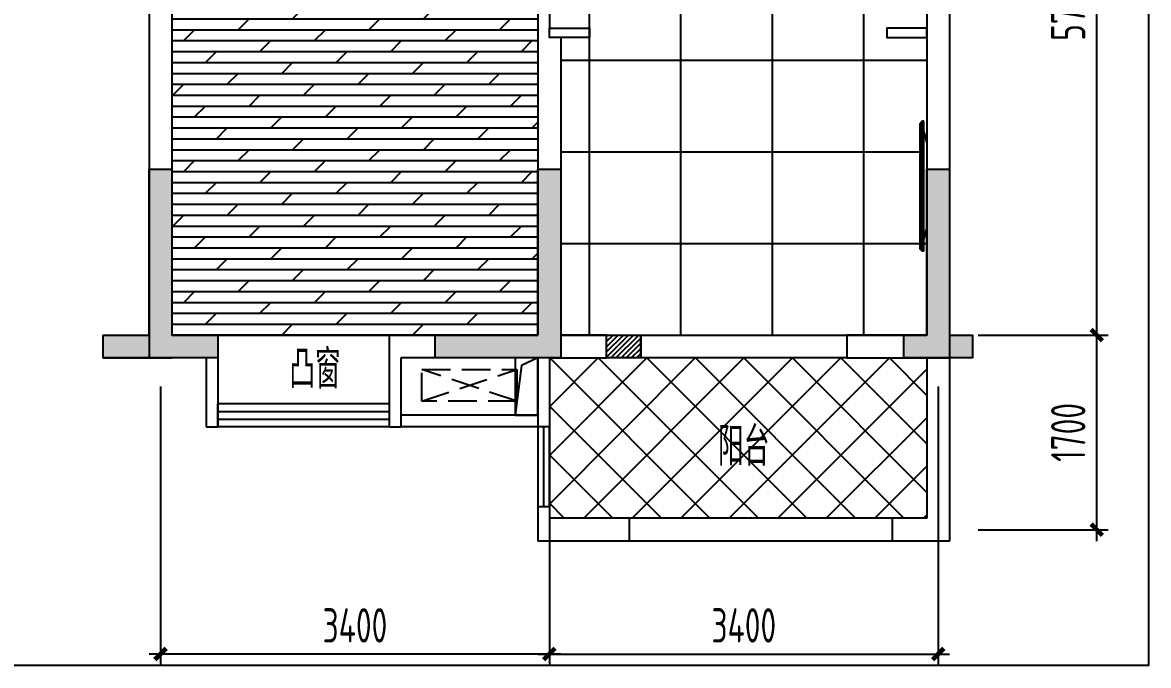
# Model space of a CAD drawing. Header units: millimetres. Extents: x -133666 to 880576, y -269375 to 86941.
# Drawn here: x 33290 to 43134, y 72081 to 77696 of the extents above; entities that cross this region are included whole.
import ezdxf

# ---------------------------------------------------------------- set-up
doc = ezdxf.new("R2010")
doc.units = ezdxf.units.MM
doc.header["$LTSCALE"] = 1000
doc.linetypes.add('DASH', pattern=[0.35, 0.25, -0.1])
doc.layers.get('0').update_dxf_attribs({"linetype": 'CONTINUOUS'})
doc.layers.get('Defpoints').update_dxf_attribs({"color": 6, "linetype": 'CONTINUOUS'})
for name, color, linetype in [('0p-洞填充', 1, 'CONTINUOUS'), ('A-FUR', 8, 'CONTINUOUS'), ('A-洞口', 105, 'CONTINUOUS'), ('A-看线', 105, 'CONTINUOUS'), ('A-空调室外机', 5, 'DASH'), ('AE-FLOR', 151, 'CONTINUOUS'), ('DIM', 3, 'CONTINUOUS'), ('PUB_HATCH', 8, 'CONTINUOUS'), ('PUB_TEXT', 7, 'CONTINUOUS'), ('WALL', 2, 'CONTINUOUS'), ('WINDOW', 4, 'CONTINUOUS'), ('剪力墙', 6, 'CONTINUOUS'), ('栏杆', 142, 'CONTINUOUS')]:
    doc.layers.add(name, color=color, linetype=linetype)
doc.styles.get("Standard").update_dxf_attribs({"font": 'tssdeng.shx', "bigfont": 'tssdchn.shx'})
doc.styles.add('ZZ', font='tssdeng.shx', dxfattribs={"width": 0.7, "bigfont": 'tssdchn.shx'})
doc.dimstyles.new('TSSD_100_100', dxfattribs={"dimtxt": 300, "dimasz": 100, "dimexe": 100, "dimexo": 250, "dimgap": 100, "dimtad": 1, "dimdec": 0, "dimzin": 0, "dimdsep": 46, "dimtxsty": 'ZZ', "dimblk": 'ARCHTICK', "dimcen": 0, "dimdle": 100, "dimclrd": 256, "dimclrt": 7, "dimadec": 0, "dimazin": 0, "dimtfac": 1, "dimtdec": 0, "dimtix": 1, "dimtmove": 2, "dimatfit": 3, "dimfxl": 0, "dimtolj": 1, "dimtzin": 0, "dimarcsym": 0})

# ---------------------------------------------------------------- blocks, each defined once
blk = doc.blocks.new('ktswaj')
at = {"linetype": 'DASH'}
blk.add_lwpolyline([(-139.1, 1021322.6), (-139.1, 1020493.2), (139.1, 1020493.2), (139.1, 1021322.6)], close=True, dxfattribs=at)
for points in [[(-139.1, 1021322.6), (139.1, 1020493.2)], [(-139.1, 1020493.2), (139.1, 1021322.6)]]:
    blk.add_lwpolyline(points, dxfattribs=at)
blk = doc.blocks.new('32Y54')
at = {"linetype": 'DASH', "ltscale": 20}
for p, q in [((-6926.5, 151563.5), (-6926.5, 152666.1)), ((-6911.2, 152666.1), (-6926.5, 152666.1)), ((-6911.2, 151548.5), (-6911.2, 152682.5)), ((-6911.2, 151548.5), (-6911.2, 152682.5)), ((-6896.2, 152682.5), (-6911.2, 152682.5)), ((-6896.2, 151548.5), (-6896.2, 152682.5)), ((-6896.2, 152590), (-6868.9, 152491.4)), ((-6868.9, 152491.4), (-6868.9, 151747.1)), ((-6896.2, 151648.5), (-6868.9, 151747.1)), ((-6896.2, 151548.5), (-6911.2, 151548.5))]:
    blk.add_line(p, q, dxfattribs=at)
at = {"linetype": 'ByBlock', "ltscale": 20}
blk.add_line((-6911.2, 151563.5), (-6926.5, 151563.5), dxfattribs=at)
blk = doc.blocks.new('$TCHSYS$WIN2D')
for p, q in [((-0.5, 0.5), (0.5, 0.5)), ((-0.5, 0.5), (-0.5, -0.5)), ((0.5, 0.5), (0.5, -0.5)), ((0.5, 0.1667), (-0.5, 0.1667)), ((0.5, -0.1667), (-0.5, -0.1667)), ((-0.5, -0.5), (0.5, -0.5))]:
    blk.add_line(p, q)
blk = doc.blocks.new('_ArchTick')
at = {"color": 0, "linetype": 'ByBlock', "const_width": 0.4}
blk.add_lwpolyline([(-0.5, -0.5), (0.5, 0.5)], dxfattribs=at)
blk = doc.blocks.new('*D58')
at = {"layer": 'Defpoints', "color": 0, "transparency": 16777216}
for p in [(34496.1, 74766.4), (37896.1, 74766.4), (34496.1, 72180.7)]:
    blk.add_point(p, dxfattribs=at)
at = {"layer": 'DIM', "color": 0, "lineweight": -2, "transparency": 16777216}
for p, q in [((34496.1, 74516.4), (34496.1, 72080.7)), ((37896.1, 74516.4), (37896.1, 72080.7))]:
    blk.add_line(p, q, dxfattribs=at)
at = {"layer": 'DIM', "lineweight": -2, "transparency": 16777216}
blk.add_line((37996.1, 72180.7), (34396.1, 72180.7), dxfattribs=at)
at = {"layer": 'DIM', "lineweight": -2, "transparency": 16777216, "xscale": 100, "yscale": 100, "zscale": 100, "rotation": 180}
blk.add_blockref('_ArchTick', (34496.1, 72180.7), dxfattribs=at)
at = {"layer": 'DIM', "lineweight": -2, "transparency": 16777216, "xscale": 100, "yscale": 100, "zscale": 100}
blk.add_blockref('_ArchTick', (37896.1, 72180.7), dxfattribs=at)
at = {"layer": 'DIM', "color": 7, "transparency": 16777216, "insert": (36196.1, 72430.7), "char_height": 300, "attachment_point": 5, "style": 'ZZ'}
blk.add_mtext('\\A1;3400', dxfattribs=at)
blk = doc.blocks.new('*D59')
at = {"layer": 'Defpoints', "color": 0, "transparency": 16777216}
for p in [(37896.1, 74766.4), (41296.1, 74766.4), (41296.1, 72180.7)]:
    blk.add_point(p, dxfattribs=at)
at = {"layer": 'DIM', "color": 0, "lineweight": -2, "transparency": 16777216}
for p, q in [((37896.1, 74516.4), (37896.1, 72080.7)), ((41296.1, 74516.4), (41296.1, 72080.7))]:
    blk.add_line(p, q, dxfattribs=at)
at = {"layer": 'DIM', "lineweight": -2, "transparency": 16777216}
blk.add_line((37796.1, 72180.7), (41396.1, 72180.7), dxfattribs=at)
at = {"layer": 'DIM', "lineweight": -2, "transparency": 16777216, "xscale": 100, "yscale": 100, "zscale": 100, "rotation": 180}
blk.add_blockref('_ArchTick', (37896.1, 72180.7), dxfattribs=at)
at = {"layer": 'DIM', "lineweight": -2, "transparency": 16777216, "xscale": 100, "yscale": 100, "zscale": 100}
blk.add_blockref('_ArchTick', (41296.1, 72180.7), dxfattribs=at)
at = {"layer": 'DIM', "color": 7, "transparency": 16777216, "insert": (39596.1, 72430.7), "char_height": 300, "attachment_point": 5, "style": 'ZZ'}
blk.add_mtext('\\A1;3400', dxfattribs=at)
blk = doc.blocks.new('*D60')
at = {"layer": 'Defpoints', "color": 0, "transparency": 16777216}
for p in [(41396.1, 74966.4), (42682.6, 74966.4), (41396.1, 73266.4)]:
    blk.add_point(p, dxfattribs=at)
at = {"layer": 'DIM', "lineweight": -2, "transparency": 16777216}
blk.add_line((42682.6, 73166.4), (42682.6, 75066.4), dxfattribs=at)
at = {"layer": 'DIM', "color": 0, "lineweight": -2, "transparency": 16777216}
for p, q in [((41646.1, 74966.4), (42782.6, 74966.4)), ((41646.1, 73266.4), (42782.6, 73266.4))]:
    blk.add_line(p, q, dxfattribs=at)
at = {"layer": 'DIM', "lineweight": -2, "transparency": 16777216, "xscale": 100, "yscale": 100, "zscale": 100}
for p, rotation in [((42682.6, 74966.4), 90), ((42682.6, 73266.4), 270)]:
    blk.add_blockref('_ArchTick', p, dxfattribs=dict(at, rotation=rotation))
at = {"layer": 'DIM', "color": 7, "transparency": 16777216, "insert": (42432.6, 74116.4), "char_height": 300, "attachment_point": 5, "rotation": 90, "style": 'ZZ'}
blk.add_mtext('\\A1;1700', dxfattribs=at)
blk = doc.blocks.new('*D61')
at = {"layer": 'Defpoints', "color": 0, "transparency": 16777216}
for p in [(41396.1, 80666.4), (42682.6, 80666.4), (41396.1, 74966.4)]:
    blk.add_point(p, dxfattribs=at)
at = {"layer": 'DIM', "lineweight": -2, "transparency": 16777216}
blk.add_line((42682.6, 74866.4), (42682.6, 80766.4), dxfattribs=at)
at = {"layer": 'DIM', "color": 0, "lineweight": -2, "transparency": 16777216}
for p, q in [((41646.1, 80666.4), (42782.6, 80666.4)), ((41646.1, 74966.4), (42782.6, 74966.4))]:
    blk.add_line(p, q, dxfattribs=at)
at = {"layer": 'DIM', "lineweight": -2, "transparency": 16777216, "xscale": 100, "yscale": 100, "zscale": 100}
for p, rotation in [((42682.6, 80666.4), 90), ((42682.6, 74966.4), 270)]:
    blk.add_blockref('_ArchTick', p, dxfattribs=dict(at, rotation=rotation))
at = {"layer": 'DIM', "color": 7, "transparency": 16777216, "insert": (42432.6, 77816.4), "char_height": 300, "attachment_point": 5, "rotation": 90, "style": 'ZZ'}
blk.add_mtext('\\A1;5700', dxfattribs=at)

msp = doc.modelspace()

# ---------------------------------------------------------------- hatches: boundary and pattern name
at = {"layer": '0p-洞填充'}
h = msp.add_hatch(dxfattribs=at)
h.set_pattern_fill('ANSI31', color=256, scale=10)
h.set_pattern_definition([(45, (-2373539.893, -987832.98), (-22.4506403, 22.4506403), [])])
h.paths.add_polyline_path([(38396.1, 74966.4), (38696.5, 74966.4), (38696.5, 74766.4), (38396.1, 74766.4)])
at = {"layer": 'PUB_HATCH'}
for points in [[(33996.1, 74766.4), (33996.1, 74966.4), (34396.1, 74966.4), (34396.1, 76416.4), (34596.1, 76416.4), (34596.1, 74966.4), (34996.1, 74966.4), (34996.1, 74766.4)], [(37796.1, 74966.4), (37796.1, 76416.4), (37996.1, 76416.4), (37996.1, 74766.4), (36896.1, 74766.4), (36896.1, 74966.4)], [(40996.1, 74766.4), (40996.1, 74966.4), (41196.1, 74966.4), (41196.1, 76416.4), (41396.1, 76416.4), (41396.1, 74966.4), (41596.1, 74966.4), (41596.1, 74766.4)]]:
    msp.add_hatch(color=256, dxfattribs=at).paths.add_polyline_path(points)
at = {"layer": 'PUB_TEXT'}
h = msp.add_hatch(dxfattribs=at)
h.set_pattern_fill('DOLMIT', color=250, scale=15)
h.set_pattern_definition([(0, (11553.18, 74966.36), (0, 95.25), []), (45, (11553.18, 74966.36), (-190.5, 190.5), [134.704, -269.4077])])
h.paths.add_polyline_path([(36796.1, 80566.4), (36846.1, 80566.4), (37746.1, 80566.4), (37796.1, 80566.4), (37796.1, 83566.4), (37396.1, 83566.4), (35896.1, 83566.4), (35396.1, 83566.4), (35396.1, 80566.4)])
h.paths.add_polyline_path([(37796.1, 78466.4), (37746.1, 78466.4), (36846.1, 78466.4), (36796.1, 78466.4), (36695.9, 78466.4), (36695.9, 77866.3), (36572.9, 77866.3), (36572.9, 77866.3), (34596.1, 77866.3), (34596.1, 74966.4), (34996.1, 74966.4), (36496.1, 74966.4), (37796.1, 74966.4)])
h = msp.add_hatch(dxfattribs=at)
h.set_pattern_fill('_USER', color=250, scale=800, double=1, pattern_type=0)
h.set_pattern_definition([(0, (38246.1, 77366.36), (0, 800), []), (90, (38246.1, 77366.36), (-800, 5e-14), [])])
edge = h.paths.add_edge_path(flags=16)
edge.add_arc((38246.1, 77366.4), 1.21, 0, 360)
h.paths.add_polyline_path([(39546.1, 80816.4), (38746.2, 80816.4), (38746.2, 82816.4), (39546.1, 82816.4)])
h.paths.add_polyline_path([(41196.1, 79486.4), (40846.1, 79486.4), (40846.1, 79566.4), (41196.1, 79566.4), (41196.1, 83566.4), (41096.1, 83566.4), (40096.1, 83566.4), (39996.1, 83566.4), (39996.1, 82467.7), (39996.1, 82367.7), (39696.1, 82367.7), (39696.1, 82966.4), (38596.2, 82966.4), (38596.2, 81274.4), (38596.2, 80666.4), (38946.1, 80666.4), (38946.1, 80469), (38396.1, 80469), (38396.1, 80466.4), (37996.1, 80466.4), (37796.1, 80466.4), (37746.1, 80466.4), (36846.1, 80466.4), (36796.1, 80466.4), (36796.1, 79466.4), (36696.1, 79466.4), (36696.1, 78666.4), (36796.1, 78666.4), (36796.1, 78566.4), (36846.1, 78566.4), (37746.1, 78566.4), (37796.1, 78566.4), (37796.1, 79566.4), (37896.1, 79566.4), (38246.1, 79566.4), (38246.1, 79486.4), (37896.1, 79486.4), (37896.1, 77646.4), (38246.1, 77646.4), (38246.1, 77566.4), (37996.1, 77566.4), (37996.1, 74966.4), (38396.1, 74966.4), (38696.5, 74966.4), (40496.1, 74966.4), (41196.1, 74966.4), (41196.1, 75898.7), (41168.8, 75800.1), (41168.8, 75700.1), (41153.7, 75700.1), (41153.7, 75715.1), (41138.4, 75715.1), (41138.4, 76817.7), (41153.7, 76817.7), (41153.7, 76834.1), (41168.8, 76834.1), (41168.8, 76741.6), (41196.1, 76643), (41196.1, 77566.4), (40846.1, 77566.4), (40846.1, 77646.4), (41196.1, 77646.4)])
h = msp.add_hatch(dxfattribs=at)
h.set_pattern_fill('_USER', color=250, scale=300, angle=45, double=1, pattern_type=0)
h.set_pattern_definition([(45, (39596.3, 74766.36), (-212.13, 212.13), []), (135, (39596.3, 74766.36), (-212.13, -212.13), [])])
h.paths.add_polyline_path([(38696.5, 74766.4), (38396.1, 74766.4), (37896.1, 74766.4), (37896.1, 74166.4), (37896.1, 73466.4), (37896.1, 73366.4), (38596.1, 73366.4), (40896.1, 73366.4), (41196.1, 73366.4), (41196.1, 74766.4), (40996.1, 74766.4), (40496.1, 74766.4)])
h.paths.add_polyline_path([(39330.3, 73760.5), (39879.8, 73760.5), (39879.8, 74231), (39330.3, 74231)], flags=24)

# ---------------------------------------------------------------- linework, layer by layer
at = {"layer": '0p-洞填充'}
msp.add_line((37896.1, 79566.4), (37896.1, 77646.4), dxfattribs=at)
for points in [[(37896.1, 77646.4), (38246.1, 77646.4), (38246.1, 77566.4), (37896.1, 77566.4)], [(41196.1, 77646.4), (40846.1, 77646.4), (40846.1, 77566.4), (41196.1, 77566.4)], [(38396.1, 74966.4), (38696.5, 74966.4), (38696.5, 74766.4), (38396.1, 74766.4)]]:
    msp.add_lwpolyline(points, close=True, dxfattribs=at)
at = {"layer": 'A-洞口'}
msp.add_lwpolyline([(37596.1, 74766.4), (37596.1, 74266.4), (37796.1, 74266.4), (37796.1, 74766.4)], close=True, dxfattribs=at)
msp.add_lwpolyline([(37796.1, 74766.4), (37653.2, 74700.5), (37596.1, 74266.4)], dxfattribs=at)
at = {"layer": 'A-看线'}
msp.add_lwpolyline([(36496.1, 74966.4), (34996.1, 74966.4)], dxfattribs=at)
at = {"layer": 'AE-FLOR'}
for points in [[(37796.1, 74166.4), (37796.1, 73466.4)], [(37896.1, 73466.4), (37896.1, 74166.4)], [(40896.1, 73366.4), (38596.1, 73366.4)], [(40896.1, 73166.4), (38596.1, 73166.4)]]:
    msp.add_lwpolyline(points, dxfattribs=at)
at = {"layer": 'Defpoints'}
msp.add_lwpolyline([(23444.6, 72080.7), (23444.6, 84937), (43134.5, 84937), (43134.5, 72080.7)], close=True, dxfattribs=at)
at = {"layer": 'PUB_TEXT'}
msp.add_lwpolyline([(38696.5, 74966.4), (40496.1, 74966.4), (40496.1, 74766.4), (38696.5, 74766.4)], close=True, dxfattribs=at)
at = {"layer": 'WALL'}
for p, q in [((41396.1, 83766.4), (41396.1, 74866.4)), ((41196.1, 83566.4), (41196.1, 74966.4)), ((34396.1, 78566.4), (34396.1, 74766.4)), ((34596.1, 78466.4), (34596.1, 74966.4)), ((37796.1, 78466.4), (37796.1, 74966.4)), ((37996.1, 77566.4), (37996.1, 74966.4)), ((34996.1, 74966.4), (34596.1, 74966.4)), ((34996.1, 74966.4), (34996.1, 74366.4)), ((36496.1, 74966.4), (36496.1, 74366.4)), ((37796.1, 74966.4), (36496.1, 74966.4)), ((38396.1, 74966.4), (37996.1, 74966.4)), ((38396.1, 74766.4), (38396.1, 74966.4)), ((41196.1, 74966.4), (40496.1, 74966.4)), ((40496.1, 74966.4), (40496.1, 74766.4)), ((41396.1, 74866.4), (41396.1, 73166.4)), ((34896.1, 74766.4), (34396.1, 74766.4)), ((34896.1, 74766.4), (34896.1, 74166.4)), ((36596.1, 74766.4), (36596.1, 74166.4)), ((37796.1, 74766.4), (36596.1, 74766.4)), ((37796.1, 74766.4), (37796.1, 74166.4)), ((37896.1, 74766.4), (38396.1, 74766.4)), ((37896.1, 74766.4), (37896.1, 74166.4)), ((40496.1, 74766.4), (41196.1, 74766.4)), ((41196.1, 74766.4), (41196.1, 73366.4)), ((34996.1, 74166.4), (34996.1, 74366.4)), ((36496.1, 74366.4), (36496.1, 74166.4)), ((34896.1, 74166.4), (34996.1, 74166.4)), ((36496.1, 74166.4), (36596.1, 74166.4)), ((37896.1, 74166.4), (37796.1, 74166.4)), ((37796.1, 73466.4), (37796.1, 73166.4)), ((37896.1, 73466.4), (37796.1, 73466.4)), ((37896.1, 73466.4), (37896.1, 73366.4)), ((38596.1, 73366.4), (37896.1, 73366.4)), ((38596.1, 73166.4), (38596.1, 73366.4)), ((41196.1, 73366.4), (40896.1, 73366.4)), ((40896.1, 73166.4), (40896.1, 73366.4)), ((38596.1, 73166.4), (37796.1, 73166.4)), ((41396.1, 73166.4), (40896.1, 73166.4))]:
    msp.add_line(p, q, dxfattribs=at)
at = {"layer": '剪力墙', "elevation": 0}
for points in [[(33996.1, 74766.4), (33996.1, 74966.4), (34396.1, 74966.4), (34396.1, 76416.4), (34596.1, 76416.4), (34596.1, 74966.4), (34996.1, 74966.4), (34996.1, 74766.4), (33996.1, 74766.4), (34596.1, 74766.4)], [(40996.1, 74766.4), (40996.1, 74966.4), (41196.1, 74966.4), (41196.1, 76416.4), (41396.1, 76416.4), (41396.1, 74966.4), (41596.1, 74966.4), (41596.1, 74766.4), (40996.1, 74766.4), (41396.1, 74766.4)], [(37996.1, 74966.4), (37996.1, 74966.4)]]:
    msp.add_lwpolyline(points, dxfattribs=at)
msp.add_lwpolyline([(37796.1, 74966.4), (37796.1, 76416.4), (37996.1, 76416.4), (37996.1, 74766.4), (36896.1, 74766.4), (36896.1, 74966.4)], close=True, dxfattribs=at)
at = {"layer": '栏杆'}
for points in [[(37796.1, 74266.4), (36596.1, 74266.4)], [(37796.1, 74166.4), (36596.1, 74166.4)], [(37846.1, 74166.4), (37846.1, 73466.4)]]:
    msp.add_lwpolyline(points, dxfattribs=at)

# ---------------------------------------------------------------- block references
at = {"layer": 'A-FUR', "color": 8, "linetype": 'DASH', "ltscale": 0.4}
msp.add_blockref('32Y54', (48065, -75848.4), dxfattribs=at)
at = {"layer": 'A-空调室外机', "extrusion": (0, 0, -1), "zscale": -1, "rotation": 90}
msp.add_blockref('ktswaj', (983711.8, 74527.2), dxfattribs=at)
at = {"layer": 'WINDOW', "xscale": 1500, "yscale": -200, "zscale": 1500, "rotation": 180}
msp.add_blockref('$TCHSYS$WIN2D', (35746.1, 74266.4), dxfattribs=at)

# ---------------------------------------------------------------- texts
at = {"layer": 'PUB_TEXT', "width": 0.7}
for s, p in [('凸窗', (35622.2, 74498.9)), ('阳台', (39371.5, 73825.6))]:
    msp.add_text(s, height=337.59, dxfattribs=at).set_placement(p)

# ---------------------------------------------------------------- dimensions: what is measured, and where the dimension line sits
at = {"layer": 'DIM'}
for base, p1, p2, picture, middle in [((42682.6, 80666.4), (41396.1, 74966.4), (41396.1, 80666.4), '*D61', (42432.6, 77816.4)), ((42682.6, 74966.4), (41396.1, 73266.4), (41396.1, 74966.4), '*D60', (42432.6, 74116.4))]:
    dim = msp.add_linear_dim(base=base, p1=p1, p2=p2, angle=90, dimstyle='TSSD_100_100', dxfattribs=at)
    dim.commit()
    dim.dimension.update_dxf_attribs({"geometry": picture, "text_midpoint": middle})
for base, p2, picture, middle in [((34496.1, 72180.7), (34496.1, 74766.4), '*D58', (36196.1, 72430.7)), ((41296.1, 72180.7), (41296.1, 74766.4), '*D59', (39596.1, 72430.7))]:
    dim = msp.add_linear_dim(base=base, p1=(37896.1, 74766.4), p2=p2, dimstyle='TSSD_100_100', dxfattribs=at)
    dim.commit()
    dim.dimension.update_dxf_attribs({"geometry": picture, "text_midpoint": middle})

doc.saveas('drawing.dxf')
